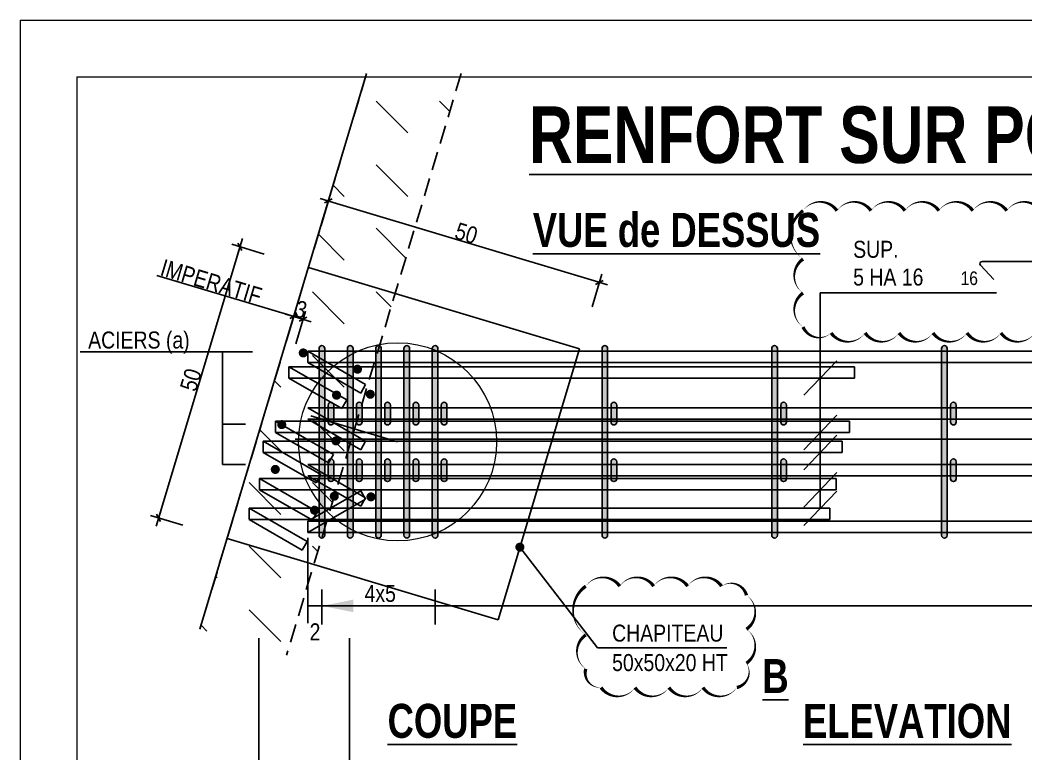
# Model space of a CAD drawing. Header units: centimetres. Extents: x 26838 to 35143, y -19090 to -13510.
# Drawn here: x 33043 to 33931, y -14158 to -13510 of the extents above; entities that cross this region are included whole.
import ezdxf

# ---------------------------------------------------------------- set-up
doc = ezdxf.new("R2010")
doc.units = ezdxf.units.CM
doc.header["$LTSCALE"] = 25.4
doc.header["$PDMODE"] = 1
doc.header["$PDSIZE"] = -2
doc.linetypes.add('CACHEX2', pattern=[19.05, 12.7, -6.35])
for name, color, linetype in [('01_linteaux', 2, 'Continuous'), ('01_murs_sup', 2, 'CACHEX2'), ('01_poch_BN', 9, 'Continuous'), ('01_texte', 230, 'Continuous'), ('AA_COTES', 2, 'Continuous')]:
    doc.layers.add(name, color=color, linetype=linetype)
doc.layers.add('01_murs_coup', color=5, linetype='Continuous', lineweight=60)
doc.layers.add('01_résv', color=32, linetype='Continuous', lineweight=9)
doc.styles.add('impact', font='impact.ttf')
doc.styles.add('STYLE2', font='ARIALN.TTF')
doc.dimstyles.new('JB25', dxfattribs={"dimscale": 0.1, "dimtxt": 150, "dimasz": 15, "dimexe": 0.1, "dimexo": 0.1, "dimgap": 0.09, "dimtad": 1, "dimdec": 1, "dimlfac": 0.5, "dimdsep": 46, "dimtxsty": 'STYLE2', "dimblk1": 'BOND_G', "dimblk2": 'BOND_D', "dimsah": 1, "dimcen": 1.5, "dimdle": 0.01, "dimse1": 1, "dimse2": 1, "dimclrd": 4, "dimclre": 2, "dimclrt": 6, "dimazin": 2, "dimtfac": 2.333333, "dimtdec": 1, "dimtix": 1, "dimtmove": 2, "dimatfit": 3, "dimldrblk": 'BOND_G', "dimfxl": 1, "dimtolj": 1, "dimtzin": 0, "dimarcsym": 0})

# ---------------------------------------------------------------- blocks, each defined once
blk = doc.blocks.new('BOND_G')
at = {"layer": 'AA_COTES', "color": 0}
for p, q in [((0, -5), (0, 15)), ((5, 0), (-5, 0)), ((1.77, 1.77), (-1.77, -1.77))]:
    blk.add_line(p, q, dxfattribs=at)
blk = doc.blocks.new('BOND_D')
at = {"layer": 'AA_COTES', "color": 0}
for p, q in [((5, 0), (-5, 0)), ((-1.77, -1.77), (1.77, 1.77)), ((0, 5), (0, -15))]:
    blk.add_line(p, q, dxfattribs=at)
blk = doc.blocks.new('*D178')
at = {"layer": '01_poch_BN', "color": 4, "lineweight": -2, "transparency": 16777216}
blk.add_line((33165.43, -13948.27), (33236.44, -13711.69), dxfattribs=at)
at = {"layer": 'Defpoints', "color": 0, "transparency": 16777216}
for p in [(33236.87, -13710.26), (33297.44, -13728.44), (33225.56, -13967.88)]:
    blk.add_point(p, dxfattribs=at)
at = {"layer": '01_poch_BN', "color": 4, "lineweight": -2, "transparency": 16777216, "xscale": 1.5, "yscale": 1.5, "zscale": 1.5}
for name, p, rotation in [('BOND_D', (33236.87, -13710.26), 73.29135084626645), ('BOND_G', (33165, -13949.7), 253.2913508462665)]:
    blk.add_blockref(name, p, dxfattribs=dict(at, rotation=rotation))
at = {"layer": '01_poch_BN', "color": 6, "transparency": 16777216, "insert": (33193.59, -13827.78), "char_height": 15, "attachment_point": 5, "rotation": 73.29135, "style": 'STYLE2'}
blk.add_mtext('\\A1;50', dxfattribs=at)
blk = doc.blocks.new('*D179')
at = {"layer": '01_poch_BN', "color": 4, "lineweight": -2, "transparency": 16777216}
blk.add_line((33316.47, -13670.24), (33553.04, -13741.26), dxfattribs=at)
at = {"layer": 'Defpoints', "color": 0, "transparency": 16777216}
for p in [(33297.44, -13728.44), (33554.48, -13741.69), (33536.88, -13800.31)]:
    blk.add_point(p, dxfattribs=at)
at = {"layer": '01_poch_BN', "color": 4, "lineweight": -2, "transparency": 16777216, "xscale": 1.5, "yscale": 1.5, "zscale": 1.5}
for name, p, rotation in [('BOND_G', (33315.03, -13669.81), 163.291350846279), ('BOND_D', (33554.48, -13741.69), 343.2913508462789)]:
    blk.add_blockref(name, p, dxfattribs=dict(at, rotation=rotation))
at = {"layer": '01_poch_BN', "color": 6, "transparency": 16777216, "insert": (33436.96, -13698.41), "char_height": 15, "attachment_point": 5, "rotation": 343.29135, "style": 'STYLE2'}
blk.add_mtext('\\A1;50', dxfattribs=at)
blk = doc.blocks.new('*D182')
at = {"layer": '01_poch_BN', "color": 4, "lineweight": -2, "transparency": 16777216}
blk.add_line((33285.85, -13772.25), (33291.23, -13773.87), dxfattribs=at)
at = {"layer": 'Defpoints', "color": 0, "transparency": 16777216}
for p in [(33292.67, -13774.3), (33271.84, -13813.71), (33280.09, -13816.19)]:
    blk.add_point(p, dxfattribs=at)
at = {"layer": '01_poch_BN', "color": 4, "lineweight": -2, "transparency": 16777216, "xscale": 1.5, "yscale": 1.5, "zscale": 1.5}
for name, p, rotation in [('BOND_G', (33284.41, -13771.82), 163.291350846265), ('BOND_D', (33292.67, -13774.3), 343.291350846265)]:
    blk.add_blockref(name, p, dxfattribs=dict(at, rotation=rotation))
at = {"layer": '01_poch_BN', "color": 6, "transparency": 16777216, "insert": (33290.74, -13765.72), "char_height": 15, "attachment_point": 5, "rotation": 343.29135, "style": 'STYLE2'}
blk.add_mtext('\\A1;3', dxfattribs=at)

msp = doc.modelspace()

# ---------------------------------------------------------------- hatches: boundary and pattern name
at = {"layer": '01_linteaux'}
h = msp.add_hatch(color=256, dxfattribs=at)
h.dxf.hatch_style = 1
h.paths.add_polyline_path([(33306.84, -13800.08), (33306.84, -13802.58), (33311.84, -13802.58), (33311.84, -13800.08, 1)])
h.paths.add_polyline_path([(33311.84, -13802.58), (33306.84, -13802.58), (33306.84, -13808.32), (33311.84, -13811.19)])
h.paths.add_polyline_path([(33311.84, -13811.19), (33306.84, -13808.32), (33306.84, -13812.58), (33311.84, -13812.58)])
h.paths.add_polyline_path([(33311.84, -13812.58), (33306.84, -13812.58), (33306.84, -13818.32), (33311.84, -13821.19)])
h.paths.add_polyline_path([(33311.84, -13823.27), (33311.84, -13821.19), (33306.84, -13818.32), (33306.84, -13829.21, -0.022174)])
h.paths.add_polyline_path([(33311.84, -13823.27, 0.022174), (33306.84, -13829.21), (33306.84, -13852.58), (33311.84, -13852.58)])
h.paths.add_polyline_path([(33311.84, -13852.58), (33306.84, -13852.58), (33306.84, -13858.32), (33311.84, -13861.19)])
h.paths.add_polyline_path([(33306.84, -13858.32), (33306.84, -13862.58), (33311.84, -13862.58), (33311.84, -13861.19)])
h.paths.add_polyline_path([(33311.84, -13862.58), (33306.84, -13862.58), (33306.84, -13868.32), (33311.84, -13871.19)])
h.paths.add_polyline_path([(33311.84, -13871.19), (33306.84, -13868.32), (33306.84, -13902.58), (33311.84, -13902.58)])
h.paths.add_polyline_path([(33311.84, -13902.58), (33306.84, -13902.58), (33306.84, -13908.32), (33311.84, -13911.19)])
h.paths.add_polyline_path([(33306.84, -13908.32), (33306.84, -13912.58), (33311.84, -13912.58), (33311.84, -13911.19)])
h.paths.add_polyline_path([(33311.84, -13912.58), (33306.84, -13912.58), (33306.84, -13918.32), (33311.84, -13921.19)])
h.paths.add_polyline_path([(33311.84, -13921.19), (33306.84, -13918.32), (33306.84, -13935.96, 0.022174), (33311.84, -13941.89)])
h.paths.add_polyline_path([(33311.84, -13941.89, -0.022174), (33306.84, -13935.96), (33306.84, -13946.84), (33311.84, -13943.97)])
h.paths.add_polyline_path([(33311.84, -13943.97), (33306.84, -13946.84), (33306.84, -13952.58), (33311.84, -13952.58)])
h.paths.add_polyline_path([(33311.84, -13952.58), (33306.84, -13952.58), (33306.84, -13956.84), (33311.84, -13953.97)])
h.paths.add_polyline_path([(33311.84, -13953.97), (33306.84, -13956.84), (33306.84, -13962.58), (33310.68, -13962.58), (33311.84, -13958.7)])
h.paths.add_polyline_path([(33310.68, -13962.58), (33306.84, -13962.58), (33306.84, -13965.08, 0.39487), (33309.18, -13967.58)])
h.paths.add_polyline_path([(33311.84, -13962.58), (33310.68, -13962.58), (33309.18, -13967.58, 0.433826), (33311.84, -13965.08)])
h.paths.add_polyline_path([(33311.84, -13958.7), (33310.68, -13962.58), (33311.84, -13962.58)], flags=17)
h = msp.add_hatch(color=256, dxfattribs=at)
h.dxf.hatch_style = 1
h.paths.add_polyline_path([(33331.84, -13800.08), (33331.84, -13802.58), (33336.84, -13802.58), (33336.84, -13800.08, 1)])
h.paths.add_polyline_path([(33336.84, -13802.58), (33331.84, -13802.58), (33331.84, -13808.32), (33336.84, -13811.19)])
h.paths.add_polyline_path([(33336.84, -13811.19), (33331.84, -13808.32), (33331.84, -13812.58), (33336.84, -13812.58)])
h.paths.add_polyline_path([(33336.84, -13812.58), (33331.84, -13812.58), (33331.84, -13818.32), (33336.84, -13821.19)])
h.paths.add_polyline_path([(33336.84, -13823.27), (33336.84, -13821.19), (33331.84, -13818.32), (33331.84, -13829.21, -0.022174)])
h.paths.add_polyline_path([(33336.84, -13823.27, 0.022174), (33331.84, -13829.21), (33331.84, -13852.58), (33336.84, -13852.58)])
h.paths.add_polyline_path([(33336.84, -13852.58), (33331.84, -13852.58), (33331.84, -13858.32), (33336.84, -13861.19)])
h.paths.add_polyline_path([(33331.84, -13858.32), (33331.84, -13862.58), (33336.84, -13862.58), (33336.84, -13861.19)])
h.paths.add_polyline_path([(33336.84, -13862.58), (33331.84, -13862.58), (33331.84, -13868.32), (33336.84, -13871.19)])
h.paths.add_polyline_path([(33336.84, -13871.19), (33331.84, -13868.32), (33331.84, -13902.58), (33336.84, -13902.58)])
h.paths.add_polyline_path([(33336.84, -13902.58), (33331.84, -13902.58), (33331.84, -13908.32), (33336.84, -13911.19)])
h.paths.add_polyline_path([(33331.84, -13908.32), (33331.84, -13912.58), (33336.84, -13912.58), (33336.84, -13911.19)])
h.paths.add_polyline_path([(33336.84, -13912.58), (33331.84, -13912.58), (33331.84, -13918.32), (33336.84, -13921.19)])
h.paths.add_polyline_path([(33336.84, -13921.19), (33331.84, -13918.32), (33331.84, -13935.96, 0.022174), (33336.84, -13941.89)])
h.paths.add_polyline_path([(33336.84, -13941.89, -0.022174), (33331.84, -13935.96), (33331.84, -13946.84), (33336.84, -13943.97)])
h.paths.add_polyline_path([(33336.84, -13943.97), (33331.84, -13946.84), (33331.84, -13952.58), (33336.84, -13952.58)])
h.paths.add_polyline_path([(33336.84, -13952.58), (33331.84, -13952.58), (33331.84, -13956.84), (33336.84, -13953.97)])
h.paths.add_polyline_path([(33336.84, -13953.97), (33331.84, -13956.84), (33331.84, -13962.58), (33335.68, -13962.58), (33336.84, -13958.7)])
h.paths.add_polyline_path([(33335.68, -13962.58), (33331.84, -13962.58), (33331.84, -13965.08, 0.39487), (33334.18, -13967.58)])
h.paths.add_polyline_path([(33336.84, -13962.58), (33335.68, -13962.58), (33334.18, -13967.58, 0.433826), (33336.84, -13965.08)])
h.paths.add_polyline_path([(33336.84, -13958.7), (33335.68, -13962.58), (33336.84, -13962.58)], flags=17)
h = msp.add_hatch(color=256, dxfattribs=at)
h.dxf.hatch_style = 1
h.paths.add_polyline_path([(33356.84, -13800.08), (33356.84, -13802.58), (33361.84, -13802.58), (33361.84, -13800.08, 1)])
h.paths.add_polyline_path([(33361.84, -13802.58), (33356.84, -13802.58), (33356.84, -13808.32), (33361.84, -13811.19)])
h.paths.add_polyline_path([(33361.84, -13811.19), (33356.84, -13808.32), (33356.84, -13812.58), (33361.84, -13812.58)])
h.paths.add_polyline_path([(33361.84, -13812.58), (33356.84, -13812.58), (33356.84, -13818.32), (33361.84, -13821.19)])
h.paths.add_polyline_path([(33361.84, -13823.27), (33361.84, -13821.19), (33356.84, -13818.32), (33356.84, -13829.21, -0.022174)])
h.paths.add_polyline_path([(33361.84, -13823.27, 0.022174), (33356.84, -13829.21), (33356.84, -13852.58), (33361.84, -13852.58)])
h.paths.add_polyline_path([(33361.84, -13852.58), (33356.84, -13852.58), (33356.84, -13858.32), (33361.84, -13861.19)])
h.paths.add_polyline_path([(33356.84, -13858.32), (33356.84, -13862.58), (33361.84, -13862.58), (33361.84, -13861.19)])
h.paths.add_polyline_path([(33361.84, -13862.58), (33356.84, -13862.58), (33356.84, -13868.32), (33361.84, -13871.19)])
h.paths.add_polyline_path([(33361.84, -13871.19), (33356.84, -13868.32), (33356.84, -13902.58), (33361.84, -13902.58)])
h.paths.add_polyline_path([(33361.84, -13902.58), (33356.84, -13902.58), (33356.84, -13908.32), (33361.84, -13911.19)])
h.paths.add_polyline_path([(33356.84, -13908.32), (33356.84, -13912.58), (33361.84, -13912.58), (33361.84, -13911.19)])
h.paths.add_polyline_path([(33361.84, -13912.58), (33356.84, -13912.58), (33356.84, -13918.32), (33361.84, -13921.19)])
h.paths.add_polyline_path([(33361.84, -13921.19), (33356.84, -13918.32), (33356.84, -13935.96, 0.022174), (33361.84, -13941.89)])
h.paths.add_polyline_path([(33361.84, -13941.89, -0.022174), (33356.84, -13935.96), (33356.84, -13946.84), (33361.84, -13943.97)])
h.paths.add_polyline_path([(33361.84, -13943.97), (33356.84, -13946.84), (33356.84, -13952.58), (33361.84, -13952.58)])
h.paths.add_polyline_path([(33361.84, -13952.58), (33356.84, -13952.58), (33356.84, -13956.84), (33361.84, -13953.97)])
h.paths.add_polyline_path([(33361.84, -13953.97), (33356.84, -13956.84), (33356.84, -13962.58), (33360.68, -13962.58), (33361.84, -13958.7)])
h.paths.add_polyline_path([(33360.68, -13962.58), (33356.84, -13962.58), (33356.84, -13965.08, 0.39487), (33359.18, -13967.58)])
h.paths.add_polyline_path([(33361.84, -13962.58), (33360.68, -13962.58), (33359.18, -13967.58, 0.433826), (33361.84, -13965.08)])
h.paths.add_polyline_path([(33361.84, -13958.7), (33360.68, -13962.58), (33361.84, -13962.58)], flags=17)
h = msp.add_hatch(color=256, dxfattribs=at)
h.dxf.hatch_style = 1
h.paths.add_polyline_path([(33381.84, -13800.08), (33381.84, -13802.58), (33386.84, -13802.58), (33386.84, -13800.08, 1)])
h.paths.add_polyline_path([(33386.84, -13802.58), (33381.84, -13802.58), (33381.84, -13808.32), (33386.84, -13811.19)])
h.paths.add_polyline_path([(33386.84, -13811.19), (33381.84, -13808.32), (33381.84, -13812.58), (33386.84, -13812.58)])
h.paths.add_polyline_path([(33386.84, -13812.58), (33381.84, -13812.58), (33381.84, -13818.32), (33386.84, -13821.19)])
h.paths.add_polyline_path([(33386.84, -13823.27), (33386.84, -13821.19), (33381.84, -13818.32), (33381.84, -13829.21, -0.022174)])
h.paths.add_polyline_path([(33386.84, -13823.27, 0.022174), (33381.84, -13829.21), (33381.84, -13852.58), (33386.84, -13852.58)])
h.paths.add_polyline_path([(33386.84, -13852.58), (33381.84, -13852.58), (33381.84, -13858.32), (33386.84, -13861.19)])
h.paths.add_polyline_path([(33381.84, -13858.32), (33381.84, -13862.58), (33386.84, -13862.58), (33386.84, -13861.19)])
h.paths.add_polyline_path([(33386.84, -13862.58), (33381.84, -13862.58), (33381.84, -13868.32), (33386.84, -13871.19)])
h.paths.add_polyline_path([(33386.84, -13871.19), (33381.84, -13868.32), (33381.84, -13902.58), (33386.84, -13902.58)])
h.paths.add_polyline_path([(33386.84, -13902.58), (33381.84, -13902.58), (33381.84, -13908.32), (33386.84, -13911.19)])
h.paths.add_polyline_path([(33381.84, -13908.32), (33381.84, -13912.58), (33386.84, -13912.58), (33386.84, -13911.19)])
h.paths.add_polyline_path([(33386.84, -13912.58), (33381.84, -13912.58), (33381.84, -13918.32), (33386.84, -13921.19)])
h.paths.add_polyline_path([(33386.84, -13921.19), (33381.84, -13918.32), (33381.84, -13935.96, 0.022174), (33386.84, -13941.89)])
h.paths.add_polyline_path([(33386.84, -13941.89, -0.022174), (33381.84, -13935.96), (33381.84, -13946.84), (33386.84, -13943.97)])
h.paths.add_polyline_path([(33386.84, -13943.97), (33381.84, -13946.84), (33381.84, -13952.58), (33386.84, -13952.58)])
h.paths.add_polyline_path([(33386.84, -13952.58), (33381.84, -13952.58), (33381.84, -13956.84), (33386.84, -13953.97)])
h.paths.add_polyline_path([(33386.84, -13953.97), (33381.84, -13956.84), (33381.84, -13962.58), (33385.68, -13962.58), (33386.84, -13958.7)])
h.paths.add_polyline_path([(33385.68, -13962.58), (33381.84, -13962.58), (33381.84, -13965.08, 0.39487), (33384.18, -13967.58)])
h.paths.add_polyline_path([(33386.84, -13962.58), (33385.68, -13962.58), (33384.18, -13967.58, 0.433826), (33386.84, -13965.08)])
h.paths.add_polyline_path([(33386.84, -13958.7), (33385.68, -13962.58), (33386.84, -13962.58)], flags=17)
h = msp.add_hatch(color=256, dxfattribs=at)
h.dxf.hatch_style = 1
h.paths.add_polyline_path([(33406.84, -13800.08), (33406.84, -13802.58), (33411.84, -13802.58), (33411.84, -13800.08, 1)])
h.paths.add_polyline_path([(33411.84, -13802.58), (33406.84, -13802.58), (33406.84, -13808.32), (33411.84, -13811.19)])
h.paths.add_polyline_path([(33411.84, -13811.19), (33406.84, -13808.32), (33406.84, -13812.58), (33411.84, -13812.58)])
h.paths.add_polyline_path([(33411.84, -13812.58), (33406.84, -13812.58), (33406.84, -13818.32), (33411.84, -13821.19)])
h.paths.add_polyline_path([(33411.84, -13823.27), (33411.84, -13821.19), (33406.84, -13818.32), (33406.84, -13829.21, -0.022174)])
h.paths.add_polyline_path([(33411.84, -13823.27, 0.022174), (33406.84, -13829.21), (33406.84, -13852.58), (33411.84, -13852.58)])
h.paths.add_polyline_path([(33411.84, -13852.58), (33406.84, -13852.58), (33406.84, -13858.32), (33411.84, -13861.19)])
h.paths.add_polyline_path([(33406.84, -13858.32), (33406.84, -13862.58), (33411.84, -13862.58), (33411.84, -13861.19)])
h.paths.add_polyline_path([(33411.84, -13862.58), (33406.84, -13862.58), (33406.84, -13868.32), (33411.84, -13871.19)])
h.paths.add_polyline_path([(33411.84, -13871.19), (33406.84, -13868.32), (33406.84, -13902.58), (33411.84, -13902.58)])
h.paths.add_polyline_path([(33411.84, -13902.58), (33406.84, -13902.58), (33406.84, -13908.32), (33411.84, -13911.19)])
h.paths.add_polyline_path([(33406.84, -13908.32), (33406.84, -13912.58), (33411.84, -13912.58), (33411.84, -13911.19)])
h.paths.add_polyline_path([(33411.84, -13912.58), (33406.84, -13912.58), (33406.84, -13918.32), (33411.84, -13921.19)])
h.paths.add_polyline_path([(33411.84, -13921.19), (33406.84, -13918.32), (33406.84, -13935.96, 0.022174), (33411.84, -13941.89)])
h.paths.add_polyline_path([(33411.84, -13941.89, -0.022174), (33406.84, -13935.96), (33406.84, -13946.84), (33411.84, -13943.97)])
h.paths.add_polyline_path([(33411.84, -13943.97), (33406.84, -13946.84), (33406.84, -13952.58), (33411.84, -13952.58)])
h.paths.add_polyline_path([(33411.84, -13952.58), (33406.84, -13952.58), (33406.84, -13956.84), (33411.84, -13953.97)])
h.paths.add_polyline_path([(33411.84, -13953.97), (33406.84, -13956.84), (33406.84, -13962.58), (33410.68, -13962.58), (33411.84, -13958.7)])
h.paths.add_polyline_path([(33410.68, -13962.58), (33406.84, -13962.58), (33406.84, -13965.08, 0.39487), (33409.18, -13967.58)])
h.paths.add_polyline_path([(33411.84, -13962.58), (33410.68, -13962.58), (33409.18, -13967.58, 0.433826), (33411.84, -13965.08)])
h.paths.add_polyline_path([(33411.84, -13958.7), (33410.68, -13962.58), (33411.84, -13962.58)], flags=17)
h = msp.add_hatch(color=256, dxfattribs=at)
h.dxf.hatch_style = 1
h.paths.add_polyline_path([(33556.84, -13800.08), (33556.84, -13802.58), (33561.84, -13802.58), (33561.84, -13800.08, 1)])
h.paths.add_polyline_path([(33561.84, -13802.58), (33556.84, -13802.58), (33556.84, -13808.32), (33561.84, -13811.19)])
h.paths.add_polyline_path([(33561.84, -13811.19), (33556.84, -13808.32), (33556.84, -13812.58), (33561.84, -13812.58)])
h.paths.add_polyline_path([(33561.84, -13812.58), (33556.84, -13812.58), (33556.84, -13818.32), (33561.84, -13821.19)])
h.paths.add_polyline_path([(33561.84, -13823.27), (33561.84, -13821.19), (33556.84, -13818.32), (33556.84, -13829.21, -0.022174)])
h.paths.add_polyline_path([(33561.84, -13823.27, 0.022174), (33556.84, -13829.21), (33556.84, -13852.58), (33561.84, -13852.58)])
h.paths.add_polyline_path([(33561.84, -13852.58), (33556.84, -13852.58), (33556.84, -13858.32), (33561.84, -13861.19)])
h.paths.add_polyline_path([(33556.84, -13858.32), (33556.84, -13862.58), (33561.84, -13862.58), (33561.84, -13861.19)])
h.paths.add_polyline_path([(33561.84, -13862.58), (33556.84, -13862.58), (33556.84, -13868.32), (33561.84, -13871.19)])
h.paths.add_polyline_path([(33561.84, -13871.19), (33556.84, -13868.32), (33556.84, -13902.58), (33561.84, -13902.58)])
h.paths.add_polyline_path([(33561.84, -13902.58), (33556.84, -13902.58), (33556.84, -13908.32), (33561.84, -13911.19)])
h.paths.add_polyline_path([(33556.84, -13908.32), (33556.84, -13912.58), (33561.84, -13912.58), (33561.84, -13911.19)])
h.paths.add_polyline_path([(33561.84, -13912.58), (33556.84, -13912.58), (33556.84, -13918.32), (33561.84, -13921.19)])
h.paths.add_polyline_path([(33561.84, -13921.19), (33556.84, -13918.32), (33556.84, -13935.96, 0.022174), (33561.84, -13941.89)])
h.paths.add_polyline_path([(33561.84, -13941.89, -0.022174), (33556.84, -13935.96), (33556.84, -13946.84), (33561.84, -13943.97)])
h.paths.add_polyline_path([(33561.84, -13943.97), (33556.84, -13946.84), (33556.84, -13952.58), (33561.84, -13952.58)])
h.paths.add_polyline_path([(33561.84, -13952.58), (33556.84, -13952.58), (33556.84, -13956.84), (33561.84, -13953.97)])
h.paths.add_polyline_path([(33561.84, -13953.97), (33556.84, -13956.84), (33556.84, -13962.58), (33560.68, -13962.58), (33561.84, -13958.7)])
h.paths.add_polyline_path([(33560.68, -13962.58), (33556.84, -13962.58), (33556.84, -13965.08, 0.39487), (33559.18, -13967.58)])
h.paths.add_polyline_path([(33561.84, -13962.58), (33560.68, -13962.58), (33559.18, -13967.58, 0.433826), (33561.84, -13965.08)])
h.paths.add_polyline_path([(33561.84, -13958.7), (33560.68, -13962.58), (33561.84, -13962.58)], flags=17)
h = msp.add_hatch(color=256, dxfattribs=at)
h.dxf.hatch_style = 1
h.paths.add_polyline_path([(33706.84, -13800.08), (33706.84, -13802.58), (33711.84, -13802.58), (33711.84, -13800.08, 1)])
h.paths.add_polyline_path([(33711.84, -13802.58), (33706.84, -13802.58), (33706.84, -13808.32), (33711.84, -13811.19)])
h.paths.add_polyline_path([(33711.84, -13811.19), (33706.84, -13808.32), (33706.84, -13812.58), (33711.84, -13812.58)])
h.paths.add_polyline_path([(33711.84, -13812.58), (33706.84, -13812.58), (33706.84, -13818.32), (33711.84, -13821.19)])
h.paths.add_polyline_path([(33711.84, -13823.27), (33711.84, -13821.19), (33706.84, -13818.32), (33706.84, -13829.21, -0.022174)])
h.paths.add_polyline_path([(33711.84, -13823.27, 0.022174), (33706.84, -13829.21), (33706.84, -13852.58), (33711.84, -13852.58)])
h.paths.add_polyline_path([(33711.84, -13852.58), (33706.84, -13852.58), (33706.84, -13858.32), (33711.84, -13861.19)])
h.paths.add_polyline_path([(33706.84, -13858.32), (33706.84, -13862.58), (33711.84, -13862.58), (33711.84, -13861.19)])
h.paths.add_polyline_path([(33711.84, -13862.58), (33706.84, -13862.58), (33706.84, -13868.32), (33711.84, -13871.19)])
h.paths.add_polyline_path([(33711.84, -13871.19), (33706.84, -13868.32), (33706.84, -13902.58), (33711.84, -13902.58)])
h.paths.add_polyline_path([(33711.84, -13902.58), (33706.84, -13902.58), (33706.84, -13908.32), (33711.84, -13911.19)])
h.paths.add_polyline_path([(33706.84, -13908.32), (33706.84, -13912.58), (33711.84, -13912.58), (33711.84, -13911.19)])
h.paths.add_polyline_path([(33711.84, -13912.58), (33706.84, -13912.58), (33706.84, -13918.32), (33711.84, -13921.19)])
h.paths.add_polyline_path([(33711.84, -13921.19), (33706.84, -13918.32), (33706.84, -13935.96, 0.022174), (33711.84, -13941.89)])
h.paths.add_polyline_path([(33711.84, -13941.89, -0.022174), (33706.84, -13935.96), (33706.84, -13946.84), (33711.84, -13943.97)])
h.paths.add_polyline_path([(33711.84, -13943.97), (33706.84, -13946.84), (33706.84, -13952.58), (33711.84, -13952.58)])
h.paths.add_polyline_path([(33711.84, -13952.58), (33706.84, -13952.58), (33706.84, -13956.84), (33711.84, -13953.97)])
h.paths.add_polyline_path([(33711.84, -13953.97), (33706.84, -13956.84), (33706.84, -13962.58), (33710.68, -13962.58), (33711.84, -13958.7)])
h.paths.add_polyline_path([(33710.68, -13962.58), (33706.84, -13962.58), (33706.84, -13965.08, 0.39487), (33709.18, -13967.58)])
h.paths.add_polyline_path([(33711.84, -13962.58), (33710.68, -13962.58), (33709.18, -13967.58, 0.433826), (33711.84, -13965.08)])
h.paths.add_polyline_path([(33711.84, -13958.7), (33710.68, -13962.58), (33711.84, -13962.58)], flags=17)
h = msp.add_hatch(color=256, dxfattribs=at)
h.dxf.hatch_style = 1
h.paths.add_polyline_path([(33856.84, -13800.08), (33856.84, -13802.58), (33861.84, -13802.58), (33861.84, -13800.08, 1)])
h.paths.add_polyline_path([(33861.84, -13802.58), (33856.84, -13802.58), (33856.84, -13808.32), (33861.84, -13811.19)])
h.paths.add_polyline_path([(33861.84, -13811.19), (33856.84, -13808.32), (33856.84, -13812.58), (33861.84, -13812.58)])
h.paths.add_polyline_path([(33861.84, -13812.58), (33856.84, -13812.58), (33856.84, -13818.32), (33861.84, -13821.19)])
h.paths.add_polyline_path([(33861.84, -13823.27), (33861.84, -13821.19), (33856.84, -13818.32), (33856.84, -13829.21, -0.022174)])
h.paths.add_polyline_path([(33861.84, -13823.27, 0.022174), (33856.84, -13829.21), (33856.84, -13852.58), (33861.84, -13852.58)])
h.paths.add_polyline_path([(33861.84, -13852.58), (33856.84, -13852.58), (33856.84, -13858.32), (33861.84, -13861.19)])
h.paths.add_polyline_path([(33856.84, -13858.32), (33856.84, -13862.58), (33861.84, -13862.58), (33861.84, -13861.19)])
h.paths.add_polyline_path([(33861.84, -13862.58), (33856.84, -13862.58), (33856.84, -13868.32), (33861.84, -13871.19)])
h.paths.add_polyline_path([(33861.84, -13871.19), (33856.84, -13868.32), (33856.84, -13902.58), (33861.84, -13902.58)])
h.paths.add_polyline_path([(33861.84, -13902.58), (33856.84, -13902.58), (33856.84, -13908.32), (33861.84, -13911.19)])
h.paths.add_polyline_path([(33856.84, -13908.32), (33856.84, -13912.58), (33861.84, -13912.58), (33861.84, -13911.19)])
h.paths.add_polyline_path([(33861.84, -13912.58), (33856.84, -13912.58), (33856.84, -13918.32), (33861.84, -13921.19)])
h.paths.add_polyline_path([(33861.84, -13921.19), (33856.84, -13918.32), (33856.84, -13935.96, 0.022174), (33861.84, -13941.89)])
h.paths.add_polyline_path([(33861.84, -13941.89, -0.022174), (33856.84, -13935.96), (33856.84, -13946.84), (33861.84, -13943.97)])
h.paths.add_polyline_path([(33861.84, -13943.97), (33856.84, -13946.84), (33856.84, -13952.58), (33861.84, -13952.58)])
h.paths.add_polyline_path([(33861.84, -13952.58), (33856.84, -13952.58), (33856.84, -13956.84), (33861.84, -13953.97)])
h.paths.add_polyline_path([(33861.84, -13953.97), (33856.84, -13956.84), (33856.84, -13962.58), (33860.68, -13962.58), (33861.84, -13958.7)])
h.paths.add_polyline_path([(33860.68, -13962.58), (33856.84, -13962.58), (33856.84, -13965.08, 0.39487), (33859.18, -13967.58)])
h.paths.add_polyline_path([(33861.84, -13962.58), (33860.68, -13962.58), (33859.18, -13967.58, 0.433826), (33861.84, -13965.08)])
h.paths.add_polyline_path([(33861.84, -13958.7), (33860.68, -13962.58), (33861.84, -13962.58)], flags=17)
h = msp.add_hatch(color=256, dxfattribs=at)
h.dxf.hatch_style = 1
h.paths.add_polyline_path([(33319.84, -13852.58), (33314.84, -13852.58), (33314.84, -13858.32), (33319.84, -13861.19)])
h.paths.add_polyline_path([(33314.84, -13858.32), (33314.84, -13862.58), (33319.84, -13862.58), (33319.84, -13861.19)])
edge = h.paths.add_edge_path()
edge.add_arc((33317.34, -13865.08), 2.5, 180, 360)
edge.add_line((33319.84, -13865.08), (33319.84, -13862.58))
edge.add_line((33319.84, -13862.58), (33314.84, -13862.58))
edge.add_line((33314.84, -13862.58), (33314.84, -13865.08))
edge = h.paths.add_edge_path()
edge.add_arc((33317.34, -13850.08), 2.5, 0, 180)
edge.add_line((33314.84, -13850.08), (33314.84, -13852.58))
edge.add_line((33314.84, -13852.58), (33319.84, -13852.58))
edge.add_line((33319.84, -13852.58), (33319.84, -13850.08))
h = msp.add_hatch(color=256, dxfattribs=at)
h.dxf.hatch_style = 1
h.paths.add_polyline_path([(33344.84, -13852.58), (33339.84, -13852.58), (33339.84, -13858.32), (33344.84, -13861.19)])
h.paths.add_polyline_path([(33339.84, -13858.32), (33339.84, -13862.58), (33344.84, -13862.58), (33344.84, -13861.19)])
edge = h.paths.add_edge_path()
edge.add_arc((33342.34, -13865.08), 2.5, 180, 360)
edge.add_line((33344.84, -13865.08), (33344.84, -13862.58))
edge.add_line((33344.84, -13862.58), (33339.84, -13862.58))
edge.add_line((33339.84, -13862.58), (33339.84, -13865.08))
edge = h.paths.add_edge_path()
edge.add_arc((33342.34, -13850.08), 2.5, 0, 180)
edge.add_line((33339.84, -13850.08), (33339.84, -13852.58))
edge.add_line((33339.84, -13852.58), (33344.84, -13852.58))
edge.add_line((33344.84, -13852.58), (33344.84, -13850.08))
h = msp.add_hatch(color=256, dxfattribs=at)
h.dxf.hatch_style = 1
h.paths.add_polyline_path([(33369.84, -13852.58), (33364.84, -13852.58), (33364.84, -13858.32), (33369.84, -13861.19)])
h.paths.add_polyline_path([(33364.84, -13858.32), (33364.84, -13862.58), (33369.84, -13862.58), (33369.84, -13861.19)])
edge = h.paths.add_edge_path()
edge.add_arc((33367.34, -13865.08), 2.5, 180, 360)
edge.add_line((33369.84, -13865.08), (33369.84, -13862.58))
edge.add_line((33369.84, -13862.58), (33364.84, -13862.58))
edge.add_line((33364.84, -13862.58), (33364.84, -13865.08))
edge = h.paths.add_edge_path()
edge.add_arc((33367.34, -13850.08), 2.5, 0, 180)
edge.add_line((33364.84, -13850.08), (33364.84, -13852.58))
edge.add_line((33364.84, -13852.58), (33369.84, -13852.58))
edge.add_line((33369.84, -13852.58), (33369.84, -13850.08))
h = msp.add_hatch(color=256, dxfattribs=at)
h.dxf.hatch_style = 1
h.paths.add_polyline_path([(33394.84, -13852.58), (33389.84, -13852.58), (33389.84, -13858.32), (33394.84, -13861.19)])
h.paths.add_polyline_path([(33389.84, -13858.32), (33389.84, -13862.58), (33394.84, -13862.58), (33394.84, -13861.19)])
edge = h.paths.add_edge_path()
edge.add_arc((33392.34, -13865.08), 2.5, 180, 360)
edge.add_line((33394.84, -13865.08), (33394.84, -13862.58))
edge.add_line((33394.84, -13862.58), (33389.84, -13862.58))
edge.add_line((33389.84, -13862.58), (33389.84, -13865.08))
edge = h.paths.add_edge_path()
edge.add_arc((33392.34, -13850.08), 2.5, 0, 180)
edge.add_line((33389.84, -13850.08), (33389.84, -13852.58))
edge.add_line((33389.84, -13852.58), (33394.84, -13852.58))
edge.add_line((33394.84, -13852.58), (33394.84, -13850.08))
h = msp.add_hatch(color=256, dxfattribs=at)
h.dxf.hatch_style = 1
h.paths.add_polyline_path([(33419.84, -13852.58), (33414.84, -13852.58), (33414.84, -13858.32), (33419.84, -13861.19)])
h.paths.add_polyline_path([(33414.84, -13858.32), (33414.84, -13862.58), (33419.84, -13862.58), (33419.84, -13861.19)])
edge = h.paths.add_edge_path()
edge.add_arc((33417.34, -13865.08), 2.5, 180, 360)
edge.add_line((33419.84, -13865.08), (33419.84, -13862.58))
edge.add_line((33419.84, -13862.58), (33414.84, -13862.58))
edge.add_line((33414.84, -13862.58), (33414.84, -13865.08))
edge = h.paths.add_edge_path()
edge.add_arc((33417.34, -13850.08), 2.5, 0, 180)
edge.add_line((33414.84, -13850.08), (33414.84, -13852.58))
edge.add_line((33414.84, -13852.58), (33419.84, -13852.58))
edge.add_line((33419.84, -13852.58), (33419.84, -13850.08))
h = msp.add_hatch(color=256, dxfattribs=at)
h.dxf.hatch_style = 1
h.paths.add_polyline_path([(33569.84, -13852.58), (33564.84, -13852.58), (33564.84, -13858.32), (33569.84, -13861.19)])
h.paths.add_polyline_path([(33564.84, -13858.32), (33564.84, -13862.58), (33569.84, -13862.58), (33569.84, -13861.19)])
edge = h.paths.add_edge_path()
edge.add_arc((33567.34, -13865.08), 2.5, 180, 360)
edge.add_line((33569.84, -13865.08), (33569.84, -13862.58))
edge.add_line((33569.84, -13862.58), (33564.84, -13862.58))
edge.add_line((33564.84, -13862.58), (33564.84, -13865.08))
edge = h.paths.add_edge_path()
edge.add_arc((33567.34, -13850.08), 2.5, 0, 180)
edge.add_line((33564.84, -13850.08), (33564.84, -13852.58))
edge.add_line((33564.84, -13852.58), (33569.84, -13852.58))
edge.add_line((33569.84, -13852.58), (33569.84, -13850.08))
h = msp.add_hatch(color=256, dxfattribs=at)
h.dxf.hatch_style = 1
h.paths.add_polyline_path([(33719.84, -13852.58), (33714.84, -13852.58), (33714.84, -13858.32), (33719.84, -13861.19)])
h.paths.add_polyline_path([(33714.84, -13858.32), (33714.84, -13862.58), (33719.84, -13862.58), (33719.84, -13861.19)])
edge = h.paths.add_edge_path()
edge.add_arc((33717.34, -13865.08), 2.5, 180, 360)
edge.add_line((33719.84, -13865.08), (33719.84, -13862.58))
edge.add_line((33719.84, -13862.58), (33714.84, -13862.58))
edge.add_line((33714.84, -13862.58), (33714.84, -13865.08))
edge = h.paths.add_edge_path()
edge.add_arc((33717.34, -13850.08), 2.5, 0, 180)
edge.add_line((33714.84, -13850.08), (33714.84, -13852.58))
edge.add_line((33714.84, -13852.58), (33719.84, -13852.58))
edge.add_line((33719.84, -13852.58), (33719.84, -13850.08))
h = msp.add_hatch(color=256, dxfattribs=at)
h.dxf.hatch_style = 1
h.paths.add_polyline_path([(33869.84, -13852.58), (33864.84, -13852.58), (33864.84, -13858.32), (33869.84, -13861.19)])
h.paths.add_polyline_path([(33864.84, -13858.32), (33864.84, -13862.58), (33869.84, -13862.58), (33869.84, -13861.19)])
edge = h.paths.add_edge_path()
edge.add_arc((33867.34, -13865.08), 2.5, 180, 360)
edge.add_line((33869.84, -13865.08), (33869.84, -13862.58))
edge.add_line((33869.84, -13862.58), (33864.84, -13862.58))
edge.add_line((33864.84, -13862.58), (33864.84, -13865.08))
edge = h.paths.add_edge_path()
edge.add_arc((33867.34, -13850.08), 2.5, 0, 180)
edge.add_line((33864.84, -13850.08), (33864.84, -13852.58))
edge.add_line((33864.84, -13852.58), (33869.84, -13852.58))
edge.add_line((33869.84, -13852.58), (33869.84, -13850.08))
h = msp.add_hatch(color=256, dxfattribs=at)
h.dxf.hatch_style = 1
h.paths.add_polyline_path([(33319.84, -13902.58), (33314.84, -13902.58), (33314.84, -13908.32), (33319.84, -13911.19)])
h.paths.add_polyline_path([(33314.84, -13908.32), (33314.84, -13912.58), (33319.84, -13912.58), (33319.84, -13911.19)])
edge = h.paths.add_edge_path()
edge.add_arc((33317.34, -13915.08), 2.5, 180, 360)
edge.add_line((33319.84, -13915.08), (33319.84, -13912.58))
edge.add_line((33319.84, -13912.58), (33314.84, -13912.58))
edge.add_line((33314.84, -13912.58), (33314.84, -13915.08))
edge = h.paths.add_edge_path()
edge.add_arc((33317.34, -13900.08), 2.5, 0, 180)
edge.add_line((33314.84, -13900.08), (33314.84, -13902.58))
edge.add_line((33314.84, -13902.58), (33319.84, -13902.58))
edge.add_line((33319.84, -13902.58), (33319.84, -13900.08))
h = msp.add_hatch(color=256, dxfattribs=at)
h.dxf.hatch_style = 1
h.paths.add_polyline_path([(33344.84, -13902.58), (33339.84, -13902.58), (33339.84, -13908.32), (33344.84, -13911.19)])
h.paths.add_polyline_path([(33339.84, -13908.32), (33339.84, -13912.58), (33344.84, -13912.58), (33344.84, -13911.19)])
edge = h.paths.add_edge_path()
edge.add_arc((33342.34, -13915.08), 2.5, 180, 360)
edge.add_line((33344.84, -13915.08), (33344.84, -13912.58))
edge.add_line((33344.84, -13912.58), (33339.84, -13912.58))
edge.add_line((33339.84, -13912.58), (33339.84, -13915.08))
edge = h.paths.add_edge_path()
edge.add_arc((33342.34, -13900.08), 2.5, 0, 180)
edge.add_line((33339.84, -13900.08), (33339.84, -13902.58))
edge.add_line((33339.84, -13902.58), (33344.84, -13902.58))
edge.add_line((33344.84, -13902.58), (33344.84, -13900.08))
h = msp.add_hatch(color=256, dxfattribs=at)
h.dxf.hatch_style = 1
h.paths.add_polyline_path([(33369.84, -13902.58), (33364.84, -13902.58), (33364.84, -13908.32), (33369.84, -13911.19)])
h.paths.add_polyline_path([(33364.84, -13908.32), (33364.84, -13912.58), (33369.84, -13912.58), (33369.84, -13911.19)])
edge = h.paths.add_edge_path()
edge.add_arc((33367.34, -13915.08), 2.5, 180, 360)
edge.add_line((33369.84, -13915.08), (33369.84, -13912.58))
edge.add_line((33369.84, -13912.58), (33364.84, -13912.58))
edge.add_line((33364.84, -13912.58), (33364.84, -13915.08))
edge = h.paths.add_edge_path()
edge.add_arc((33367.34, -13900.08), 2.5, 0, 180)
edge.add_line((33364.84, -13900.08), (33364.84, -13902.58))
edge.add_line((33364.84, -13902.58), (33369.84, -13902.58))
edge.add_line((33369.84, -13902.58), (33369.84, -13900.08))
h = msp.add_hatch(color=256, dxfattribs=at)
h.dxf.hatch_style = 1
h.paths.add_polyline_path([(33394.84, -13902.58), (33389.84, -13902.58), (33389.84, -13908.32), (33394.84, -13911.19)])
h.paths.add_polyline_path([(33389.84, -13908.32), (33389.84, -13912.58), (33394.84, -13912.58), (33394.84, -13911.19)])
edge = h.paths.add_edge_path()
edge.add_arc((33392.34, -13915.08), 2.5, 180, 360)
edge.add_line((33394.84, -13915.08), (33394.84, -13912.58))
edge.add_line((33394.84, -13912.58), (33389.84, -13912.58))
edge.add_line((33389.84, -13912.58), (33389.84, -13915.08))
edge = h.paths.add_edge_path()
edge.add_arc((33392.34, -13900.08), 2.5, 0, 180)
edge.add_line((33389.84, -13900.08), (33389.84, -13902.58))
edge.add_line((33389.84, -13902.58), (33394.84, -13902.58))
edge.add_line((33394.84, -13902.58), (33394.84, -13900.08))
h = msp.add_hatch(color=256, dxfattribs=at)
h.dxf.hatch_style = 1
h.paths.add_polyline_path([(33419.84, -13902.58), (33414.84, -13902.58), (33414.84, -13908.32), (33419.84, -13911.19)])
h.paths.add_polyline_path([(33414.84, -13908.32), (33414.84, -13912.58), (33419.84, -13912.58), (33419.84, -13911.19)])
edge = h.paths.add_edge_path()
edge.add_arc((33417.34, -13915.08), 2.5, 180, 360)
edge.add_line((33419.84, -13915.08), (33419.84, -13912.58))
edge.add_line((33419.84, -13912.58), (33414.84, -13912.58))
edge.add_line((33414.84, -13912.58), (33414.84, -13915.08))
edge = h.paths.add_edge_path()
edge.add_arc((33417.34, -13900.08), 2.5, 0, 180)
edge.add_line((33414.84, -13900.08), (33414.84, -13902.58))
edge.add_line((33414.84, -13902.58), (33419.84, -13902.58))
edge.add_line((33419.84, -13902.58), (33419.84, -13900.08))
h = msp.add_hatch(color=256, dxfattribs=at)
h.dxf.hatch_style = 1
h.paths.add_polyline_path([(33569.84, -13902.58), (33564.84, -13902.58), (33564.84, -13908.32), (33569.84, -13911.19)])
h.paths.add_polyline_path([(33564.84, -13908.32), (33564.84, -13912.58), (33569.84, -13912.58), (33569.84, -13911.19)])
edge = h.paths.add_edge_path()
edge.add_arc((33567.34, -13915.08), 2.5, 180, 360)
edge.add_line((33569.84, -13915.08), (33569.84, -13912.58))
edge.add_line((33569.84, -13912.58), (33564.84, -13912.58))
edge.add_line((33564.84, -13912.58), (33564.84, -13915.08))
edge = h.paths.add_edge_path()
edge.add_arc((33567.34, -13900.08), 2.5, 0, 180)
edge.add_line((33564.84, -13900.08), (33564.84, -13902.58))
edge.add_line((33564.84, -13902.58), (33569.84, -13902.58))
edge.add_line((33569.84, -13902.58), (33569.84, -13900.08))
h = msp.add_hatch(color=256, dxfattribs=at)
h.dxf.hatch_style = 1
h.paths.add_polyline_path([(33719.84, -13902.58), (33714.84, -13902.58), (33714.84, -13908.32), (33719.84, -13911.19)])
h.paths.add_polyline_path([(33714.84, -13908.32), (33714.84, -13912.58), (33719.84, -13912.58), (33719.84, -13911.19)])
edge = h.paths.add_edge_path()
edge.add_arc((33717.34, -13915.08), 2.5, 180, 360)
edge.add_line((33719.84, -13915.08), (33719.84, -13912.58))
edge.add_line((33719.84, -13912.58), (33714.84, -13912.58))
edge.add_line((33714.84, -13912.58), (33714.84, -13915.08))
edge = h.paths.add_edge_path()
edge.add_arc((33717.34, -13900.08), 2.5, 0, 180)
edge.add_line((33714.84, -13900.08), (33714.84, -13902.58))
edge.add_line((33714.84, -13902.58), (33719.84, -13902.58))
edge.add_line((33719.84, -13902.58), (33719.84, -13900.08))
h = msp.add_hatch(color=256, dxfattribs=at)
h.dxf.hatch_style = 1
h.paths.add_polyline_path([(33869.84, -13902.58), (33864.84, -13902.58), (33864.84, -13908.32), (33869.84, -13911.19)])
h.paths.add_polyline_path([(33864.84, -13908.32), (33864.84, -13912.58), (33869.84, -13912.58), (33869.84, -13911.19)])
edge = h.paths.add_edge_path()
edge.add_arc((33867.34, -13915.08), 2.5, 180, 360)
edge.add_line((33869.84, -13915.08), (33869.84, -13912.58))
edge.add_line((33869.84, -13912.58), (33864.84, -13912.58))
edge.add_line((33864.84, -13912.58), (33864.84, -13915.08))
edge = h.paths.add_edge_path()
edge.add_arc((33867.34, -13900.08), 2.5, 0, 180)
edge.add_line((33864.84, -13900.08), (33864.84, -13902.58))
edge.add_line((33864.84, -13902.58), (33869.84, -13902.58))
edge.add_line((33869.84, -13902.58), (33869.84, -13900.08))
at = {"layer": '01_murs_sup'}
h = msp.add_hatch(dxfattribs=at)
h.set_pattern_fill('DASH', color=256, scale=12.5, angle=135)
h.set_pattern_definition([(135, (-158006.503, 45603.734), (-56.126601, 4e-15), [39.6875, -39.6875])])
h.paths.add_polyline_path([(33201.57, -14047.81), (33278.19, -14070.81), (33432.35, -13557.24), (33348.83, -13557.24)])

# ---------------------------------------------------------------- linework, layer by layer
at = {"layer": '01_linteaux'}
for p, q in [((33201.57, -14047.81), (33348.83, -13557.24)), ((33297.44, -13728.44), (33536.88, -13800.31)), ((33306.84, -13800.08), (33306.84, -13965.08)), ((33311.84, -13800.08), (33311.84, -13965.08)), ((33331.84, -13800.08), (33331.84, -13965.08)), ((33336.84, -13800.08), (33336.84, -13965.08)), ((33356.84, -13800.08), (33356.84, -13965.08)), ((33361.84, -13800.08), (33361.84, -13965.08)), ((33381.84, -13800.08), (33381.84, -13965.08)), ((33386.84, -13800.08), (33386.84, -13965.08)), ((33406.84, -13800.08), (33406.84, -13965.08)), ((33411.84, -13800.08), (33411.84, -13965.08)), ((33465, -14039.76), (33536.88, -13800.31)), ((33556.84, -13800.08), (33556.84, -13965.08)), ((33561.84, -13800.08), (33561.84, -13965.08)), ((33706.84, -13800.08), (33706.84, -13965.08)), ((33711.84, -13800.08), (33711.84, -13965.08)), ((33856.84, -13800.08), (33856.84, -13965.08)), ((33861.84, -13800.08), (33861.84, -13965.08)), ((33296.84, -13802.58), (34796.84, -13802.58)), ((33296.84, -13802.58), (33296.84, -13812.58)), ((33296.84, -13802.58), (33348, -13831.95)), ((33280.09, -13816.19), (33780.09, -13816.19)), ((33280.09, -13816.19), (33280.09, -13826.19)), ((33280.09, -13816.19), (33331.25, -13845.55)), ((33296.84, -13812.58), (34796.84, -13812.58)), ((33296.84, -13812.58), (33343.69, -13839.47)), ((33780.09, -13816.19), (33780.09, -13826.19)), ((33280.09, -13826.19), (33780.09, -13826.19)), ((33280.09, -13826.19), (33326.94, -13853.07)), ((33348, -13831.95), (33343.69, -13839.47)), ((33331.25, -13845.55), (33326.94, -13853.07)), ((34796.84, -13852.58), (33296.84, -13852.58)), ((33296.84, -13852.58), (33348, -13881.95)), ((33314.84, -13850.08), (33314.84, -13865.08)), ((33319.84, -13850.08), (33319.84, -13865.08)), ((33339.84, -13850.08), (33339.84, -13865.08)), ((33344.84, -13850.08), (33344.84, -13865.08)), ((33364.84, -13850.08), (33364.84, -13865.08)), ((33369.84, -13850.08), (33369.84, -13865.08)), ((33389.84, -13850.08), (33389.84, -13865.08)), ((33394.84, -13850.08), (33394.84, -13865.08)), ((33414.84, -13850.08), (33414.84, -13865.08)), ((33419.84, -13850.08), (33419.84, -13865.08)), ((33564.84, -13850.08), (33564.84, -13865.08)), ((33569.84, -13850.08), (33569.84, -13865.08)), ((33714.84, -13850.08), (33714.84, -13865.08)), ((33719.84, -13850.08), (33719.84, -13865.08)), ((33864.84, -13850.08), (33864.84, -13865.08)), ((33869.84, -13850.08), (33869.84, -13865.08)), ((33268.32, -13864.31), (33775.47, -13864.31)), ((33268.32, -13864.31), (33268.32, -13874.31)), ((33268.32, -13864.31), (33319.48, -13893.68)), ((34796.84, -13862.58), (33296.84, -13862.58)), ((33296.84, -13862.58), (33343.69, -13889.47)), ((33775.47, -13864.31), (33775.47, -13874.31)), ((33257.32, -13881.99), (33769.1, -13881.99)), ((33257.32, -13881.99), (33308.48, -13911.35)), ((33257.32, -13881.99), (33257.32, -13891.99)), ((33268.32, -13874.31), (33775.47, -13874.31)), ((33268.32, -13874.31), (33315.16, -13901.2)), ((34785.85, -13880.25), (33285.85, -13880.25)), ((33348, -13881.95), (33343.69, -13889.47)), ((33769.1, -13881.99), (33769.1, -13891.99)), ((33257.32, -13891.99), (33769.1, -13891.99)), ((33257.32, -13891.99), (33304.17, -13918.87)), ((33319.48, -13893.68), (33315.16, -13901.2)), ((34796.84, -13902.58), (33296.84, -13902.58)), ((33296.84, -13902.58), (33348, -13931.95)), ((33314.84, -13900.08), (33314.84, -13915.08)), ((33319.84, -13900.08), (33319.84, -13915.08)), ((33339.84, -13900.08), (33339.84, -13915.08)), ((33344.84, -13900.08), (33344.84, -13915.08)), ((33364.84, -13900.08), (33364.84, -13915.08)), ((33369.84, -13900.08), (33369.84, -13915.08)), ((33389.84, -13900.08), (33389.84, -13915.08)), ((33394.84, -13900.08), (33394.84, -13915.08)), ((33414.84, -13900.08), (33414.84, -13915.08)), ((33419.84, -13900.08), (33419.84, -13915.08)), ((33564.84, -13900.08), (33564.84, -13915.08)), ((33569.84, -13900.08), (33569.84, -13915.08)), ((33714.84, -13900.08), (33714.84, -13915.08)), ((33719.84, -13900.08), (33719.84, -13915.08)), ((33864.84, -13900.08), (33864.84, -13915.08)), ((33869.84, -13900.08), (33869.84, -13915.08)), ((33254.11, -13914.94), (33763.9, -13914.94)), ((33254.11, -13914.94), (33254.11, -13924.94)), ((33254.11, -13914.94), (33305.27, -13944.3)), ((34796.84, -13912.58), (33296.84, -13912.58)), ((33296.84, -13912.58), (33343.69, -13939.47)), ((33308.48, -13911.35), (33304.17, -13918.87)), ((33763.9, -13914.94), (33763.9, -13924.94)), ((33254.11, -13924.94), (33763.9, -13924.94)), ((33254.11, -13924.94), (33300.95, -13951.82)), ((33296.84, -13952.58), (33343.69, -13925.7)), ((33348, -13933.22), (33343.69, -13925.7)), ((33296.84, -13962.58), (33348, -13933.22)), ((33348, -13931.95), (33343.69, -13939.47)), ((33245.15, -13941.22), (33758.12, -13941.22)), ((33245.15, -13941.22), (33245.15, -13951.22)), ((33245.15, -13941.22), (33296.31, -13970.58)), ((33305.27, -13944.3), (33300.95, -13951.82)), ((33758.12, -13941.22), (33758.12, -13951.22)), ((33245.15, -13951.22), (33758.12, -13951.22)), ((33245.15, -13951.22), (33291.99, -13978.1)), ((33296.84, -13952.58), (34796.84, -13952.58)), ((33296.84, -13952.58), (33296.84, -13962.58)), ((33225.56, -13967.88), (33465, -14039.76)), ((33296.31, -13970.58), (33291.99, -13978.1)), ((33296.84, -13962.58), (34796.84, -13962.58))]:
    msp.add_line(p, q, dxfattribs=at)
at = {"layer": '01_linteaux', "linetype": 'Continuous'}
for p, q in [((33891.3, -13726.56), (33903.15, -13739.14)), ((33892.76, -13723.19), (34012.79, -13723.19))]:
    msp.add_line(p, q, dxfattribs=at)
at = {"layer": '01_linteaux', "ltscale": 0.1}
for p, q in [((33253.68, -14056.03), (33253.68, -14228.64)), ((33333.68, -14056.03), (33333.68, -14203.64))]:
    msp.add_line(p, q, dxfattribs=at)
at = {"layer": '01_linteaux', "const_width": 4}
for points in [[(33290.87, -13804.03, 1), (33294.87, -13804.03, 1)], [(33338.76, -13818.4, 1), (33342.76, -13818.4, 1)], [(33320.25, -13841.31, 1), (33324.25, -13841.31, 1)], [(33350.12, -13840.53, 1), (33354.12, -13840.53, 1)], [(33271.87, -13867.33, 1), (33275.87, -13867.33, 1)], [(33319.75, -13881.7, 1), (33323.75, -13881.7, 1)], [(33269.91, -13907.85, 1), (33266.42, -13905.89, 1)], [(33318.29, -13930.55, 1), (33322.29, -13930.55, 1)], [(33350.64, -13931.11, 1), (33354.64, -13931.11, 1)], [(33304.56, -13943.89, 1), (33301.08, -13941.93, 1)]]:
    msp.add_lwpolyline(points, format="xyb", close=True, dxfattribs=at)
at = {"layer": '01_linteaux', "linetype": 'Continuous'}
msp.add_arc((33892.76, -13725.19), 2, 90, 223.3156, dxfattribs=at)
at = {"layer": '01_linteaux'}
for centre, start, end in [((33309.34, -13800.08), 0, 180), ((33334.34, -13800.08), 0, 180), ((33359.34, -13800.08), 0, 180), ((33384.34, -13800.08), 0, 180), ((33409.34, -13800.08), 0, 180), ((33559.34, -13800.08), 0, 180), ((33709.34, -13800.08), 0, 180), ((33859.34, -13800.08), 0, 180), ((33317.34, -13850.08), 0, 180), ((33342.34, -13850.08), 0, 180), ((33367.34, -13850.08), 0, 180), ((33392.34, -13850.08), 0, 180), ((33417.34, -13850.08), 0, 180), ((33567.34, -13850.08), 0, 180), ((33717.34, -13850.08), 0, 180), ((33867.34, -13850.08), 0, 180), ((33317.34, -13865.08), 180, 0), ((33342.34, -13865.08), 180, 0), ((33367.34, -13865.08), 180, 0), ((33392.34, -13865.08), 180, 0), ((33417.34, -13865.08), 180, 0), ((33567.34, -13865.08), 180, 0), ((33717.34, -13865.08), 180, 0), ((33867.34, -13865.08), 180, 0), ((33317.34, -13900.08), 0, 180), ((33342.34, -13900.08), 0, 180), ((33367.34, -13900.08), 0, 180), ((33392.34, -13900.08), 0, 180), ((33417.34, -13900.08), 0, 180), ((33567.34, -13900.08), 0, 180), ((33717.34, -13900.08), 0, 180), ((33867.34, -13900.08), 0, 180), ((33317.34, -13915.08), 180, 0), ((33342.34, -13915.08), 180, 0), ((33367.34, -13915.08), 180, 0), ((33392.34, -13915.08), 180, 0), ((33417.34, -13915.08), 180, 0), ((33567.34, -13915.08), 180, 0), ((33717.34, -13915.08), 180, 0), ((33867.34, -13915.08), 180, 0), ((33309.34, -13965.08), 180, 0), ((33334.34, -13965.08), 180, 0), ((33359.34, -13965.08), 180, 0), ((33384.34, -13965.08), 180, 0), ((33409.34, -13965.08), 180, 0), ((33559.34, -13965.08), 180, 0), ((33709.34, -13965.08), 180, 0), ((33859.34, -13965.08), 180, 0)]:
    msp.add_arc(centre, 2.5, start, end, dxfattribs=at)
at = {"layer": '01_murs_coup', "linetype": 'Continuous', "lineweight": 18}
msp.add_circle((33376.18, -13882.58), 87.5, dxfattribs=at)
at = {"layer": '01_murs_sup', "ltscale": 0.05}
for p, q in [((33348.83, -13557.24), (33201.57, -14047.81)), ((33432.35, -13557.24), (33278.19, -14070.81))]:
    msp.add_line(p, q, dxfattribs=at)
at = {"layer": '01_poch_BN'}
msp.add_line((33299.55, -13859.58), (33376.18, -13882.58), dxfattribs=at)
at = {"layer": '01_résv'}
for p, q in [((33042.66, -13510.12), (33042.66, -14995.12)), ((33042.66, -13510.12), (35142.66, -13510.12)), ((33092.66, -13560.12), (33092.66, -14945.12)), ((33092.66, -13560.12), (35092.66, -13560.12))]:
    msp.add_line(p, q, dxfattribs=at)
at = {"layer": '01_texte'}
for p, q in [((33163.49, -13735.52), (33284.69, -13771.9)), ((33248.06, -13803.09), (33095.83, -13803.09)), ((33221.51, -13902.52), (33221.51, -13803.09)), ((33241.69, -13866.78), (33221.51, -13866.78)), ((33241.69, -13902.52), (33221.51, -13902.52))]:
    msp.add_line(p, q, dxfattribs=at)
at = {"layer": '01_texte', "ltscale": 30}
for p, q in [((33749.67, -13941.22), (33749.67, -13750.99)), ((33749.67, -13750.99), (33905.46, -13750.99)), ((33735.13, -13841.42), (33764.21, -13810.95)), ((33735.13, -13889.55), (33764.21, -13859.08)), ((33735.13, -13907.22), (33764.21, -13876.75)), ((33735.13, -13940.18), (33764.21, -13909.7)), ((33735.13, -13956.46), (33764.21, -13925.98)), ((33296.84, -13967.39), (33296.84, -14042.57)), ((33484.28, -13975.53), (33553, -14064.5)), ((33309.34, -14012.94), (33309.34, -14043.71)), ((33409.34, -14012.94), (33409.34, -14043.71)), ((33296.84, -14027.41), (34796.84, -14027.17)), ((33553, -14064.5), (33667, -14064.5))]:
    msp.add_line(p, q, dxfattribs=at)
at = {"layer": '01_texte'}
msp.add_lwpolyline([(33939.31, -13786.33, 0, 3, -0.520567), (33909.31, -13786.33, 0, 3, -0.520567), (33879.31, -13786.33, 0, 3, -0.520567), (33849.31, -13786.33, 0, 3, -0.520567), (33819.31, -13786.33, 0, 3, -0.520567), (33789.31, -13786.33, 0, 3, -0.520567), (33759.31, -13786.33, 0, 3, -0.520567), (33734.51, -13781.12, 0, 3, -0.520567), (33734.51, -13751.12, 0, 3, -0.520567), (33734.51, -13721.12, 0, 3, -0.520567), (33734.51, -13678.43, 0, 3, -0.520567), (33764.51, -13678.43, 0, 3, -0.520567), (33794.51, -13678.43, 0, 3, -0.520567), (33824.51, -13678.43, 0, 3, -0.520567), (33854.51, -13678.43, 0, 3, -0.520567), (33884.51, -13678.43, 0, 3, -0.520567), (33914.51, -13678.43, 0, 3, -0.520567), (33944.51, -13678.43, 0, 3, -0.520567)], format="xyseb", dxfattribs=at)
at = {"layer": '01_texte', "ltscale": 30, "const_width": 4}
msp.add_lwpolyline([(33482.28, -13975.53, 1), (33486.28, -13975.53, 1)], format="xyb", close=True, dxfattribs=at)
at = {"layer": '01_texte'}
msp.add_lwpolyline([(33542.5, -14010, 0, 3, -0.520567), (33572.5, -14010, 0, 3, -0.520567), (33602.5, -14010, 0, 3, -0.520567), (33632.5, -14010, 0, 3, -0.520567), (33662.5, -14010, 0, 3, -0.520567), (33684.5, -14018, 0, 3, -0.520567), (33684.5, -14048, 0, 3, -0.520567), (33684.5, -14078, 0, 3, -0.520567), (33676, -14099.5, 0, 3, -0.520567), (33646, -14099.5, 0, 3, -0.520567), (33616, -14099.5, 0, 3, -0.520567), (33586, -14099.5, 0, 3, -0.520567), (33556, -14099.5, 0, 3, -0.520567), (33542.5, -14083, 0, 3, -0.520567), (33542.5, -14053, 0, 3, -0.520567)], format="xyseb", close=True, dxfattribs=at)
at = {"layer": '01_texte', "ltscale": 30}
for points in [[(33309.34, -14027.41), (33336.99, -14021.9), (33336.99, -14027.41)], [(33309.34, -14027.41), (33336.99, -14032.92), (33336.99, -14027.41)]]:
    msp.add_solid(points, dxfattribs=at)

# ---------------------------------------------------------------- texts
at = {"layer": '01_texte'}
for s, height, style, p in [('%%URENFORT SUR POTEAU P1 et P2', 50, 'impact', (33492.38, -13636.31)), ('%%UVUE de DESSUS', 30, 'impact', (33495.69, -13710.38)), ('SUP.', 15, 'STYLE2', (33778.78, -13720.01)), ('5 HA 16', 15, 'STYLE2', (33778.78, -13744.51)), ('16', 12, 'STYLE2', (33873.72, -13744.07)), ('ACIERS (a)', 15, 'STYLE2', (33102.78, -13800.1)), ('4x5', 15, 'STYLE2', (33347.02, -14023.87)), ('2', 15, 'STYLE2', (33298.45, -14057.82)), ('CHAPITEAU ', 15, 'STYLE2', (33565.78, -14058.93)), ('50x50x20 HT', 15, 'STYLE2', (33565.78, -14084.93)), ('%%UB', 30, 'impact', (33698.54, -14104.38)), ('%%UCOUPE', 30, 'impact', (33367.4, -14143.91)), ('%%UELEVATION', 30, 'impact', (33734.45, -14143.91))]:
    msp.add_text(s, height=height, dxfattribs=dict(at, style=style)).set_placement(p)
at = {"layer": '01_texte', "style": 'STYLE2'}
msp.add_text('IMPERATIF', height=15, rotation=343.29135, dxfattribs=at).set_placement((33165.48, -13735.2))

# ---------------------------------------------------------------- dimensions: what is measured, and where the dimension line sits
at = {"layer": '01_poch_BN'}
for p1, p2, distance, text, picture, middle in [((33297.44, -13728.44), (33536.88, -13800.31), 61.21, '50', '*D179', (33436.96, -13698.41)), ((33225.56, -13967.88), (33297.44, -13728.44), 63.23, '50', '*D178', (33193.59, -13827.78)), ((33271.84, -13813.71), (33280.09, -13816.19), 43.73, '3', '*D182', (33290.74, -13765.72))]:
    dim = msp.add_aligned_dim(p1=p1, p2=p2, distance=distance, text=text, dimstyle='JB25', dxfattribs=at)
    dim.commit()
    dim.dimension.update_dxf_attribs({"geometry": picture, "text_midpoint": middle})

doc.saveas('drawing.dxf')
